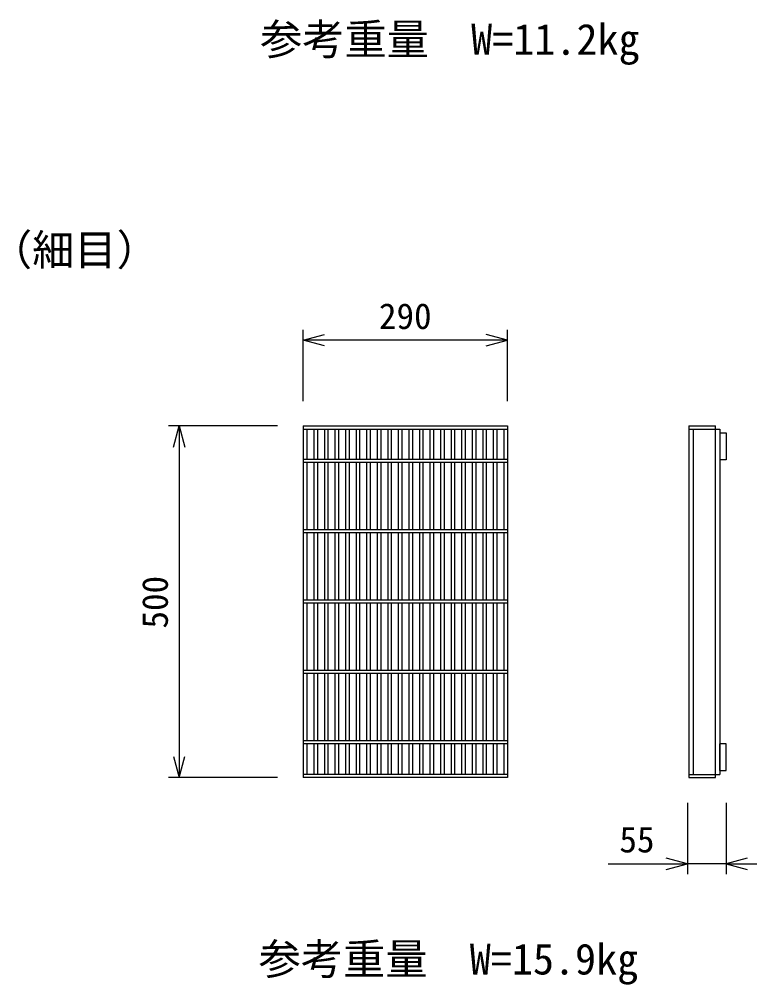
# Model space of a CAD drawing. Units: millimetres, scale not verified. Extents: x -12600 to 12600, y -8910 to 8910.
# Drawn here: x -3346 to -2298, y 119 to 1491 of the extents above; entities that cross this region are included whole.
import ezdxf
from ezdxf.enums import TextEntityAlignment as Align

# ---------------------------------------------------------------- set-up
doc = ezdxf.new("R2010")
doc.units = ezdxf.units.MM
doc.header["$LTSCALE"] = 30
for name, color, linetype, lineweight in [('0-0_DIM', 7, 'Continuous', 25), ('0-2_HATCH', 6, 'Continuous', 25), ('0-7_TXT', 7, 'Continuous', 25)]:
    doc.layers.add(name, color=color, linetype=linetype, lineweight=lineweight)
doc.styles.add('ＭＳ ゴシック', font='')
doc.styles.get('ＭＳ ゴシック').set_extended_font_data('MS Gothic')

msp = doc.modelspace()

# ---------------------------------------------------------------- linework, layer by layer
at = {"layer": '0-0_DIM'}
for p, q in [((-2942.09, 948.43), (-2942.09, 1050.02)), ((-2652.09, 948.43), (-2652.09, 1050.02)), ((-2652.09, 1035.02), (-2942.09, 1035.02)), ((-2978.59, 913.21), (-3133.59, 913.21)), ((-3118.59, 913.21), (-3118.59, 413.21)), ((-2978.59, 413.21), (-3133.59, 413.21)), ((-2396.19, 377.48), (-2396.19, 275.9)), ((-2341.19, 377.48), (-2341.19, 275.9)), ((-2508.8, 290.9), (-2396.19, 290.9)), ((-2341.19, 290.9), (-2396.19, 290.9)), ((-2341.19, 290.9), (-2297.72, 290.9))]:
    msp.add_line(p, q, dxfattribs=at)
for points in [[(-2912.09, 1026.98), (-2942.09, 1035.02), (-2912.09, 1043.06)], [(-2682.09, 1026.98), (-2652.09, 1035.02), (-2682.09, 1043.06)], [(-3126.63, 883.21), (-3118.59, 913.21), (-3110.56, 883.21)], [(-3126.63, 443.21), (-3118.59, 413.21), (-3110.56, 443.21)], [(-2426.19, 282.86), (-2396.19, 290.9), (-2426.19, 298.94)], [(-2311.19, 298.94), (-2341.19, 290.9), (-2311.19, 282.86)]]:
    msp.add_lwpolyline(points, dxfattribs=at)
at = {"layer": '0-2_HATCH'}
for p, q in [((-2942.09, 913.21), (-2652.09, 913.21)), ((-2942.09, 913.21), (-2942.09, 413.21)), ((-2942.09, 908.71), (-2652.09, 908.71)), ((-2937.09, 908.71), (-2937.09, 866.21)), ((-2927.09, 908.71), (-2927.09, 866.21)), ((-2922.09, 908.71), (-2922.09, 866.21)), ((-2912.09, 908.71), (-2912.09, 866.21)), ((-2907.09, 908.71), (-2907.09, 866.21)), ((-2897.09, 908.71), (-2897.09, 866.21)), ((-2892.09, 908.71), (-2892.09, 866.21)), ((-2882.09, 908.71), (-2882.09, 866.21)), ((-2877.09, 908.71), (-2877.09, 866.21)), ((-2867.09, 908.71), (-2867.09, 866.21)), ((-2862.09, 908.71), (-2862.09, 866.21)), ((-2852.09, 908.71), (-2852.09, 866.21)), ((-2847.09, 908.71), (-2847.09, 866.21)), ((-2837.09, 908.71), (-2837.09, 866.21)), ((-2832.09, 908.71), (-2832.09, 866.21)), ((-2822.09, 908.71), (-2822.09, 866.21)), ((-2817.09, 908.71), (-2817.09, 866.21)), ((-2807.09, 908.71), (-2807.09, 866.21)), ((-2802.09, 908.71), (-2802.09, 866.21)), ((-2792.09, 908.71), (-2792.09, 866.21)), ((-2787.09, 908.71), (-2787.09, 866.21)), ((-2777.09, 908.71), (-2777.09, 866.21)), ((-2772.09, 908.71), (-2772.09, 866.21)), ((-2762.09, 908.71), (-2762.09, 866.21)), ((-2757.09, 908.71), (-2757.09, 866.21)), ((-2747.09, 908.71), (-2747.09, 866.21)), ((-2742.09, 908.71), (-2742.09, 866.21)), ((-2732.09, 908.71), (-2732.09, 866.21)), ((-2727.09, 908.71), (-2727.09, 866.21)), ((-2717.09, 908.71), (-2717.09, 866.21)), ((-2712.09, 908.71), (-2712.09, 866.21)), ((-2702.09, 908.71), (-2702.09, 866.21)), ((-2697.09, 908.71), (-2697.09, 866.21)), ((-2687.09, 908.71), (-2687.09, 866.21)), ((-2682.09, 908.71), (-2682.09, 866.21)), ((-2672.09, 908.71), (-2672.09, 866.21)), ((-2667.09, 908.71), (-2667.09, 866.21)), ((-2657.09, 908.71), (-2657.09, 866.21)), ((-2652.09, 913.21), (-2652.09, 413.21)), ((-2652.09, 908.71), (-2652.09, 866.21)), ((-2394.19, 913.21), (-2394.19, 413.21)), ((-2394.19, 913.21), (-2356.19, 913.21)), ((-2394.19, 908.71), (-2350.19, 908.71)), ((-2388.19, 908.71), (-2388.19, 417.71)), ((-2356.19, 413.21), (-2356.19, 913.21)), ((-2350.19, 908.71), (-2350.19, 417.71)), ((-2350.19, 903.21), (-2341.19, 903.21)), ((-2350.19, 903.21), (-2350.19, 865.21)), ((-2341.19, 903.21), (-2341.19, 865.21)), ((-2942.09, 866.21), (-2652.09, 866.21)), ((-2341.19, 865.21), (-2350.19, 865.21)), ((-2942.09, 861.71), (-2652.09, 861.71)), ((-2937.09, 861.71), (-2937.09, 766.21)), ((-2927.09, 861.71), (-2927.09, 766.21)), ((-2922.09, 861.71), (-2922.09, 766.21)), ((-2912.09, 861.71), (-2912.09, 766.21)), ((-2907.09, 861.71), (-2907.09, 766.21)), ((-2897.09, 861.71), (-2897.09, 766.21)), ((-2892.09, 861.71), (-2892.09, 766.21)), ((-2882.09, 861.71), (-2882.09, 766.21)), ((-2877.09, 861.71), (-2877.09, 766.21)), ((-2867.09, 861.71), (-2867.09, 766.21)), ((-2862.09, 861.71), (-2862.09, 766.21)), ((-2852.09, 861.71), (-2852.09, 766.21)), ((-2847.09, 861.71), (-2847.09, 766.21)), ((-2837.09, 861.71), (-2837.09, 766.21)), ((-2832.09, 861.71), (-2832.09, 766.21)), ((-2822.09, 861.71), (-2822.09, 766.21)), ((-2817.09, 861.71), (-2817.09, 766.21)), ((-2807.09, 861.71), (-2807.09, 766.21)), ((-2802.09, 861.71), (-2802.09, 766.21)), ((-2792.09, 861.71), (-2792.09, 766.21)), ((-2787.09, 861.71), (-2787.09, 766.21)), ((-2777.09, 861.71), (-2777.09, 766.21)), ((-2772.09, 861.71), (-2772.09, 766.21)), ((-2762.09, 861.71), (-2762.09, 766.21)), ((-2757.09, 861.71), (-2757.09, 766.21)), ((-2747.09, 861.71), (-2747.09, 766.21)), ((-2742.09, 861.71), (-2742.09, 766.21)), ((-2732.09, 861.71), (-2732.09, 766.21)), ((-2727.09, 861.71), (-2727.09, 766.21)), ((-2717.09, 861.71), (-2717.09, 766.21)), ((-2712.09, 861.71), (-2712.09, 766.21)), ((-2702.09, 861.71), (-2702.09, 766.21)), ((-2697.09, 861.71), (-2697.09, 766.21)), ((-2687.09, 861.71), (-2687.09, 766.21)), ((-2682.09, 861.71), (-2682.09, 766.21)), ((-2672.09, 861.71), (-2672.09, 766.21)), ((-2667.09, 861.71), (-2667.09, 766.21)), ((-2657.09, 861.71), (-2657.09, 766.21)), ((-2652.09, 861.71), (-2652.09, 766.21)), ((-2942.09, 766.21), (-2652.09, 766.21)), ((-2942.09, 761.71), (-2652.09, 761.71)), ((-2937.09, 761.71), (-2937.09, 666.21)), ((-2927.09, 761.71), (-2927.09, 666.21)), ((-2922.09, 761.71), (-2922.09, 666.21)), ((-2912.09, 761.71), (-2912.09, 666.21)), ((-2907.09, 761.71), (-2907.09, 666.21)), ((-2897.09, 761.71), (-2897.09, 666.21)), ((-2892.09, 761.71), (-2892.09, 666.21)), ((-2882.09, 761.71), (-2882.09, 666.21)), ((-2877.09, 761.71), (-2877.09, 666.21)), ((-2867.09, 761.71), (-2867.09, 666.21)), ((-2862.09, 761.71), (-2862.09, 666.21)), ((-2852.09, 761.71), (-2852.09, 666.21)), ((-2847.09, 761.71), (-2847.09, 666.21)), ((-2837.09, 761.71), (-2837.09, 666.21)), ((-2832.09, 761.71), (-2832.09, 666.21)), ((-2822.09, 761.71), (-2822.09, 666.21)), ((-2817.09, 761.71), (-2817.09, 666.21)), ((-2807.09, 761.71), (-2807.09, 666.21)), ((-2802.09, 761.71), (-2802.09, 666.21)), ((-2792.09, 761.71), (-2792.09, 666.21)), ((-2787.09, 761.71), (-2787.09, 666.21)), ((-2777.09, 761.71), (-2777.09, 666.21)), ((-2772.09, 761.71), (-2772.09, 666.21)), ((-2762.09, 761.71), (-2762.09, 666.21)), ((-2757.09, 761.71), (-2757.09, 666.21)), ((-2747.09, 761.71), (-2747.09, 666.21)), ((-2742.09, 761.71), (-2742.09, 666.21)), ((-2732.09, 761.71), (-2732.09, 666.21)), ((-2727.09, 761.71), (-2727.09, 666.21)), ((-2717.09, 761.71), (-2717.09, 666.21)), ((-2712.09, 761.71), (-2712.09, 666.21)), ((-2702.09, 761.71), (-2702.09, 666.21)), ((-2697.09, 761.71), (-2697.09, 666.21)), ((-2687.09, 761.71), (-2687.09, 666.21)), ((-2682.09, 761.71), (-2682.09, 666.21)), ((-2672.09, 761.71), (-2672.09, 666.21)), ((-2667.09, 761.71), (-2667.09, 666.21)), ((-2657.09, 761.71), (-2657.09, 666.21)), ((-2652.09, 761.71), (-2652.09, 666.21)), ((-2942.09, 666.21), (-2652.09, 666.21)), ((-2942.09, 661.71), (-2652.09, 661.71)), ((-2937.09, 661.71), (-2937.09, 566.21)), ((-2927.09, 661.71), (-2927.09, 566.21)), ((-2922.09, 661.71), (-2922.09, 566.21)), ((-2912.09, 661.71), (-2912.09, 566.21)), ((-2907.09, 661.71), (-2907.09, 566.21)), ((-2897.09, 661.71), (-2897.09, 566.21)), ((-2892.09, 661.71), (-2892.09, 566.21)), ((-2882.09, 661.71), (-2882.09, 566.21)), ((-2877.09, 661.71), (-2877.09, 566.21)), ((-2867.09, 661.71), (-2867.09, 566.21)), ((-2862.09, 661.71), (-2862.09, 566.21)), ((-2852.09, 661.71), (-2852.09, 566.21)), ((-2847.09, 661.71), (-2847.09, 566.21)), ((-2837.09, 661.71), (-2837.09, 566.21)), ((-2832.09, 661.71), (-2832.09, 566.21)), ((-2822.09, 661.71), (-2822.09, 566.21)), ((-2817.09, 661.71), (-2817.09, 566.21)), ((-2807.09, 661.71), (-2807.09, 566.21)), ((-2802.09, 661.71), (-2802.09, 566.21)), ((-2792.09, 661.71), (-2792.09, 566.21)), ((-2787.09, 661.71), (-2787.09, 566.21)), ((-2777.09, 661.71), (-2777.09, 566.21)), ((-2772.09, 661.71), (-2772.09, 566.21)), ((-2762.09, 661.71), (-2762.09, 566.21)), ((-2757.09, 661.71), (-2757.09, 566.21)), ((-2747.09, 661.71), (-2747.09, 566.21)), ((-2742.09, 661.71), (-2742.09, 566.21)), ((-2732.09, 661.71), (-2732.09, 566.21)), ((-2727.09, 661.71), (-2727.09, 566.21)), ((-2717.09, 661.71), (-2717.09, 566.21)), ((-2712.09, 661.71), (-2712.09, 566.21)), ((-2702.09, 661.71), (-2702.09, 566.21)), ((-2697.09, 661.71), (-2697.09, 566.21)), ((-2687.09, 661.71), (-2687.09, 566.21)), ((-2682.09, 661.71), (-2682.09, 566.21)), ((-2672.09, 661.71), (-2672.09, 566.21)), ((-2667.09, 661.71), (-2667.09, 566.21)), ((-2657.09, 661.71), (-2657.09, 566.21)), ((-2652.09, 661.71), (-2652.09, 566.21)), ((-2942.09, 566.21), (-2652.09, 566.21)), ((-2942.09, 561.71), (-2652.09, 561.71)), ((-2937.09, 561.71), (-2937.09, 466.21)), ((-2927.09, 561.71), (-2927.09, 466.21)), ((-2922.09, 561.71), (-2922.09, 466.21)), ((-2912.09, 561.71), (-2912.09, 466.21)), ((-2907.09, 561.71), (-2907.09, 466.21)), ((-2897.09, 561.71), (-2897.09, 466.21)), ((-2892.09, 561.71), (-2892.09, 466.21)), ((-2882.09, 561.71), (-2882.09, 466.21)), ((-2877.09, 561.71), (-2877.09, 466.21)), ((-2867.09, 561.71), (-2867.09, 466.21)), ((-2862.09, 561.71), (-2862.09, 466.21)), ((-2852.09, 561.71), (-2852.09, 466.21)), ((-2847.09, 561.71), (-2847.09, 466.21)), ((-2837.09, 561.71), (-2837.09, 466.21)), ((-2832.09, 561.71), (-2832.09, 466.21)), ((-2822.09, 561.71), (-2822.09, 466.21)), ((-2817.09, 561.71), (-2817.09, 466.21)), ((-2807.09, 561.71), (-2807.09, 466.21)), ((-2802.09, 561.71), (-2802.09, 466.21)), ((-2792.09, 561.71), (-2792.09, 466.21)), ((-2787.09, 561.71), (-2787.09, 466.21)), ((-2777.09, 561.71), (-2777.09, 466.21)), ((-2772.09, 561.71), (-2772.09, 466.21)), ((-2762.09, 561.71), (-2762.09, 466.21)), ((-2757.09, 561.71), (-2757.09, 466.21)), ((-2747.09, 561.71), (-2747.09, 466.21)), ((-2742.09, 561.71), (-2742.09, 466.21)), ((-2732.09, 561.71), (-2732.09, 466.21)), ((-2727.09, 561.71), (-2727.09, 466.21)), ((-2717.09, 561.71), (-2717.09, 466.21)), ((-2712.09, 561.71), (-2712.09, 466.21)), ((-2702.09, 561.71), (-2702.09, 466.21)), ((-2697.09, 561.71), (-2697.09, 466.21)), ((-2687.09, 561.71), (-2687.09, 466.21)), ((-2682.09, 561.71), (-2682.09, 466.21)), ((-2672.09, 561.71), (-2672.09, 466.21)), ((-2667.09, 561.71), (-2667.09, 466.21)), ((-2657.09, 561.71), (-2657.09, 466.21)), ((-2652.09, 561.71), (-2652.09, 466.21)), ((-2942.09, 466.21), (-2652.09, 466.21)), ((-2942.09, 461.71), (-2652.09, 461.71)), ((-2937.09, 461.71), (-2937.09, 417.71)), ((-2927.09, 461.71), (-2927.09, 417.71)), ((-2922.09, 461.71), (-2922.09, 417.71)), ((-2912.09, 461.71), (-2912.09, 417.71)), ((-2907.09, 461.71), (-2907.09, 417.71)), ((-2897.09, 461.71), (-2897.09, 417.71)), ((-2892.09, 461.71), (-2892.09, 417.71)), ((-2882.09, 461.71), (-2882.09, 417.71)), ((-2877.09, 461.71), (-2877.09, 417.71)), ((-2867.09, 461.71), (-2867.09, 417.71)), ((-2862.09, 461.71), (-2862.09, 417.71)), ((-2852.09, 461.71), (-2852.09, 417.71)), ((-2847.09, 461.71), (-2847.09, 417.71)), ((-2837.09, 461.71), (-2837.09, 417.71)), ((-2832.09, 461.71), (-2832.09, 417.71)), ((-2822.09, 461.71), (-2822.09, 417.71)), ((-2817.09, 461.71), (-2817.09, 417.71)), ((-2807.09, 461.71), (-2807.09, 417.71)), ((-2802.09, 461.71), (-2802.09, 417.71)), ((-2792.09, 461.71), (-2792.09, 417.71)), ((-2787.09, 461.71), (-2787.09, 417.71)), ((-2777.09, 461.71), (-2777.09, 417.71)), ((-2772.09, 461.71), (-2772.09, 417.71)), ((-2762.09, 461.71), (-2762.09, 417.71)), ((-2757.09, 461.71), (-2757.09, 417.71)), ((-2747.09, 461.71), (-2747.09, 417.71)), ((-2742.09, 461.71), (-2742.09, 417.71)), ((-2732.09, 461.71), (-2732.09, 417.71)), ((-2727.09, 461.71), (-2727.09, 417.71)), ((-2717.09, 461.71), (-2717.09, 417.71)), ((-2712.09, 461.71), (-2712.09, 417.71)), ((-2702.09, 461.71), (-2702.09, 417.71)), ((-2697.09, 461.71), (-2697.09, 417.71)), ((-2687.09, 461.71), (-2687.09, 417.71)), ((-2682.09, 461.71), (-2682.09, 417.71)), ((-2672.09, 461.71), (-2672.09, 417.71)), ((-2667.09, 461.71), (-2667.09, 417.71)), ((-2657.09, 461.71), (-2657.09, 417.71)), ((-2652.09, 461.71), (-2652.09, 417.71)), ((-2341.19, 461.21), (-2350.19, 461.21)), ((-2350.19, 423.21), (-2350.19, 461.21)), ((-2341.19, 423.21), (-2341.19, 461.21)), ((-2652.09, 417.71), (-2942.09, 417.71)), ((-2652.09, 413.21), (-2942.09, 413.21)), ((-2394.19, 417.71), (-2350.19, 417.71)), ((-2394.19, 413.21), (-2356.19, 413.21)), ((-2350.19, 423.21), (-2341.19, 423.21))]:
    msp.add_line(p, q, dxfattribs=at)

# ---------------------------------------------------------------- texts
at = {"layer": '0-0_DIM', "style": 'ＭＳ ゴシック'}
for s, p in [('290', (-2834.59, 1040.02)), ('55', (-2492.83, 295.9))]:
    msp.add_text(s, height=36.66, dxfattribs=at).set_placement(p, align=Align.BOTTOM_LEFT)
msp.add_text('500', height=36.66, rotation=90, dxfattribs=at).set_placement((-3123.59, 625.21), align=Align.BOTTOM_LEFT)
at = {"layer": '0-7_TXT', "style": 'ＭＳ ゴシック'}
for s, p in [('参考重量\u3000W=11.2kg', (-3003.54, 1427.72)), ('（細目）', (-3387.42, 1128.39)), ('参考重量\u3000W=15.9kg', (-3005.54, 120.17))]:
    msp.add_text(s, height=43.99, dxfattribs=at).set_placement(p, align=Align.BOTTOM_LEFT)

doc.saveas('drawing.dxf')
